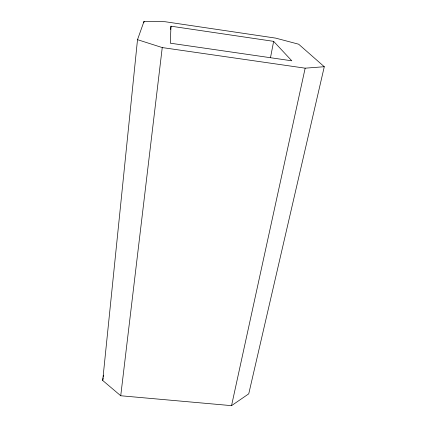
<?xml version="1.0" encoding="UTF-8"?>
<svg xmlns="http://www.w3.org/2000/svg" width="427" height="427" viewBox="0 0 427 427"><rect width="100%" height="100%" fill="white"/><g stroke="black" fill="none" stroke-linecap="round" stroke-linejoin="round"><path stroke-width="0.64" d="M170.981 26.191L170.293 43.186L291.801 60.805L273.643 41.355L170.981 26.191L170.576 29.49M102.715 380.478L137.51 39.668L144.027 21.35L165.105 21.724L275.634 38.11L298.649 44.205L324.285 66.719L248.744 393.833L231.541 405.65L120.734 395.754L102.715 380.478L103.142 377.858M143.888 22.674L144.027 21.35M120.734 395.754L162.249 47.573L137.51 39.668M103.35 376.55L103.564 375.237M270.483 57.725L273.643 41.355M231.541 405.65L305.166 68.176L324.285 66.719M162.249 47.573L305.166 68.176"/></g></svg>
